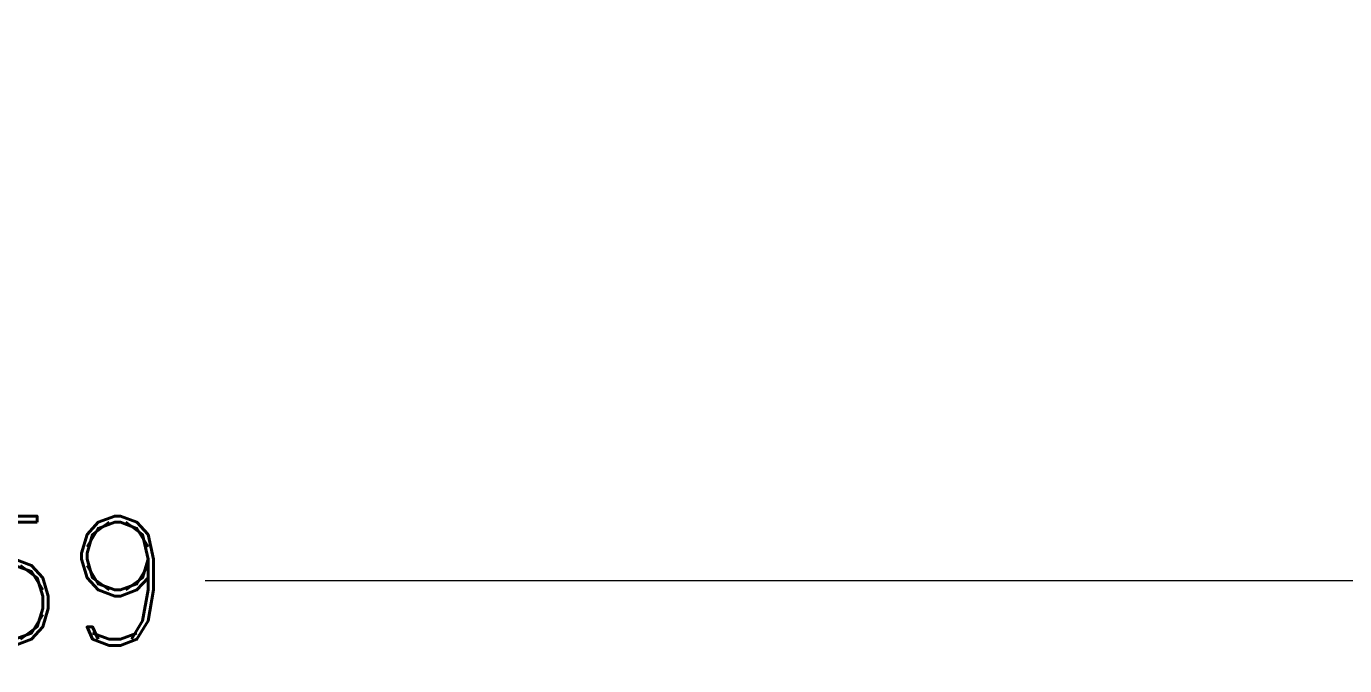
# Model space of a CAD drawing. Header units: inches. Extents: x 1964 to 3446, y -1690 to -1141.
# Drawn here: x 3248.89 to 3289.65, y -1622.4 to -1602.63 of the extents above; entities that cross this region are included whole.
import ezdxf

# ---------------------------------------------------------------- set-up
doc = ezdxf.new("R2010")
doc.units = ezdxf.units.IN
doc.header["$MEASUREMENT"] = 0
doc.layers.get('0').update_dxf_attribs({"linetype": 'CONTINUOUS'})
doc.layers.get('Defpoints').update_dxf_attribs({"linetype": 'CONTINUOUS'})
doc.layers.add('dim', color=3, linetype='CONTINUOUS', lineweight=9)
doc.styles.add('ROMAND', font='romand.shx', dxfattribs={"bigfont": 'gbcbig.shx'})
doc.dimstyles.new('YanXiu', dxfattribs={"dimtxt": 2.5, "dimasz": 2.2, "dimexe": 1, "dimexo": 0, "dimgap": 0.66, "dimtad": 0, "dimzin": 0, "dimdsep": 46, "dimtxsty": 'ROMAND', "dimblk": 'CLOSEDBLANK', "dimcen": 0, "dimclrd": 3, "dimclre": 3, "dimclrt": 7, "dimadec": 0, "dimazin": 0, "dimtfac": 1, "dimtdec": 4, "dimtofl": 0, "dimtmove": 0, "dimatfit": 3, "dimldrblk": 'CLOSEDBLANK', "dimfxl": 0, "dimtolj": 1, "dimtzin": 0, "dimlwd": 0, "dimlwe": 0, "dimarcsym": 0})

# ---------------------------------------------------------------- blocks, each defined once
blk = doc.blocks.new('_ClosedBlank')
at = {"color": 0, "linetype": 'ByBlock', "lineweight": -2}
for p, q in [((-1, 0.1666666666666667), (0, 0)), ((-1, 0.1666666666666667), (-1, -0.1666666666666667)), ((0, 0), (-1, -0.1666666666666667))]:
    blk.add_line(p, q, dxfattribs=at)
blk = doc.blocks.new('*D34')
at = {"layer": 'Defpoints', "color": 0}
for p in [(3177.699633315514, -1563.553369592495), (3310.293360159615, -1563.553369592495), (3177.699633315514, -1619.772445944509)]:
    blk.add_point(p, dxfattribs=at)
at = {"layer": 'dim', "color": 3, "lineweight": 5}
for p, q in [((3177.699633315514, -1563.553369592495), (3177.699633315514, -1620.572045944509)), ((3310.293360159615, -1563.553369592495), (3310.293360159615, -1620.572045944509)), ((3180.899633315514, -1619.772445944509), (3233.577849118517, -1619.772445944509)), ((3307.093360159615, -1619.772445944509), (3254.415144356612, -1619.772445944509))]:
    blk.add_line(p, q, dxfattribs=at)
at = {"layer": 'dim', "color": 3, "lineweight": 5, "xscale": 3.2, "yscale": 3.2, "zscale": 3.2, "rotation": 180}
blk.add_blockref('_ClosedBlank', (3177.699633315514, -1619.772445944509), dxfattribs=at)
at = {"layer": 'dim', "color": 3, "lineweight": 5, "xscale": 3.2, "yscale": 3.2, "zscale": 3.2}
blk.add_blockref('_ClosedBlank', (3310.293360159615, -1619.772445944509), dxfattribs=at)
at = {"layer": 'dim', "color": 7, "insert": (3243.996496737564, -1619.772445944509), "char_height": 4, "attachment_point": 5, "style": 'ROMAND'}
blk.add_mtext('132.59', dxfattribs=at)

msp = doc.modelspace()

# ---------------------------------------------------------------- dimensions: what is measured, and where the dimension line sits
at = {"layer": 'dim'}
dim = msp.add_linear_dim(base=(3177.699633315514, -1619.772445944509), p1=(3310.293360159615, -1563.553369592495), p2=(3177.699633315514, -1563.553369592495), dimstyle='YanXiu', override={"dimtxt": 4, "dimasz": 3.2, "dimexe": 0.7996, "dimgap": 0.7996}, dxfattribs=at)
dim.commit()
dim.dimension.update_dxf_attribs({"geometry": '*D34', "text_midpoint": (3243.996496737564, -1619.772445944509), "dimtype": 160})

doc.saveas('drawing.dxf')
